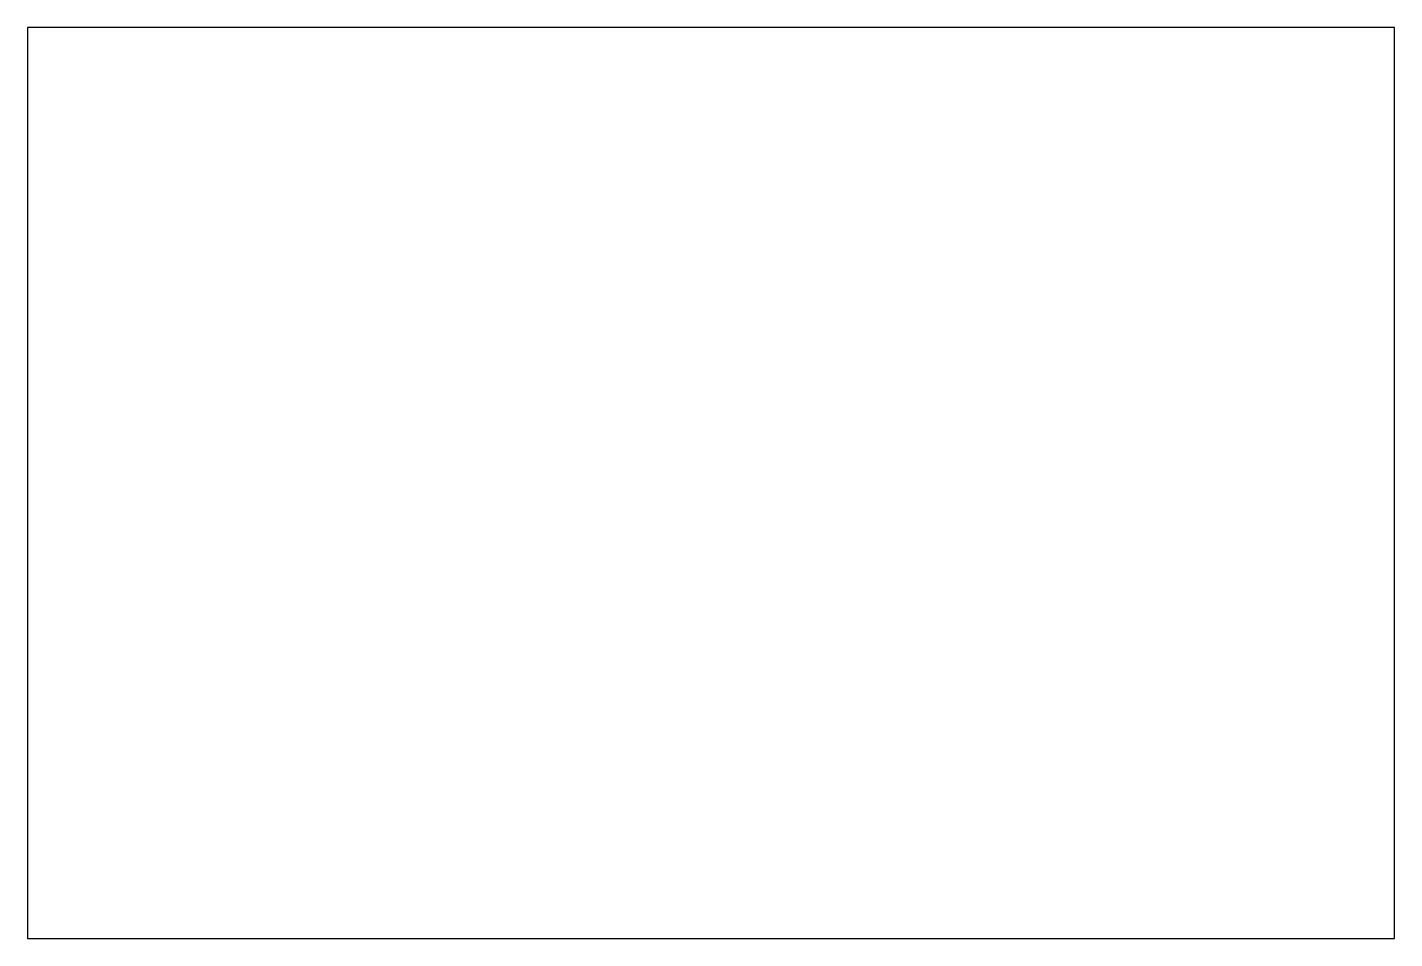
# Model space of a CAD drawing. Header units: millimetres. Extents: x 10 to 40, y 10 to 30.
import ezdxf

# ---------------------------------------------------------------- set-up
doc = ezdxf.new("R2010")
doc.units = ezdxf.units.MM
doc.layers.get('0').update_dxf_attribs({"lineweight": 25})

msp = doc.modelspace()

# ---------------------------------------------------------------- linework, layer by layer
at = {"flags": 128}
msp.add_lwpolyline([(10, 10), (40, 10), (40, 30), (10, 30)], close=True, dxfattribs=at)

doc.saveas('drawing.dxf')
